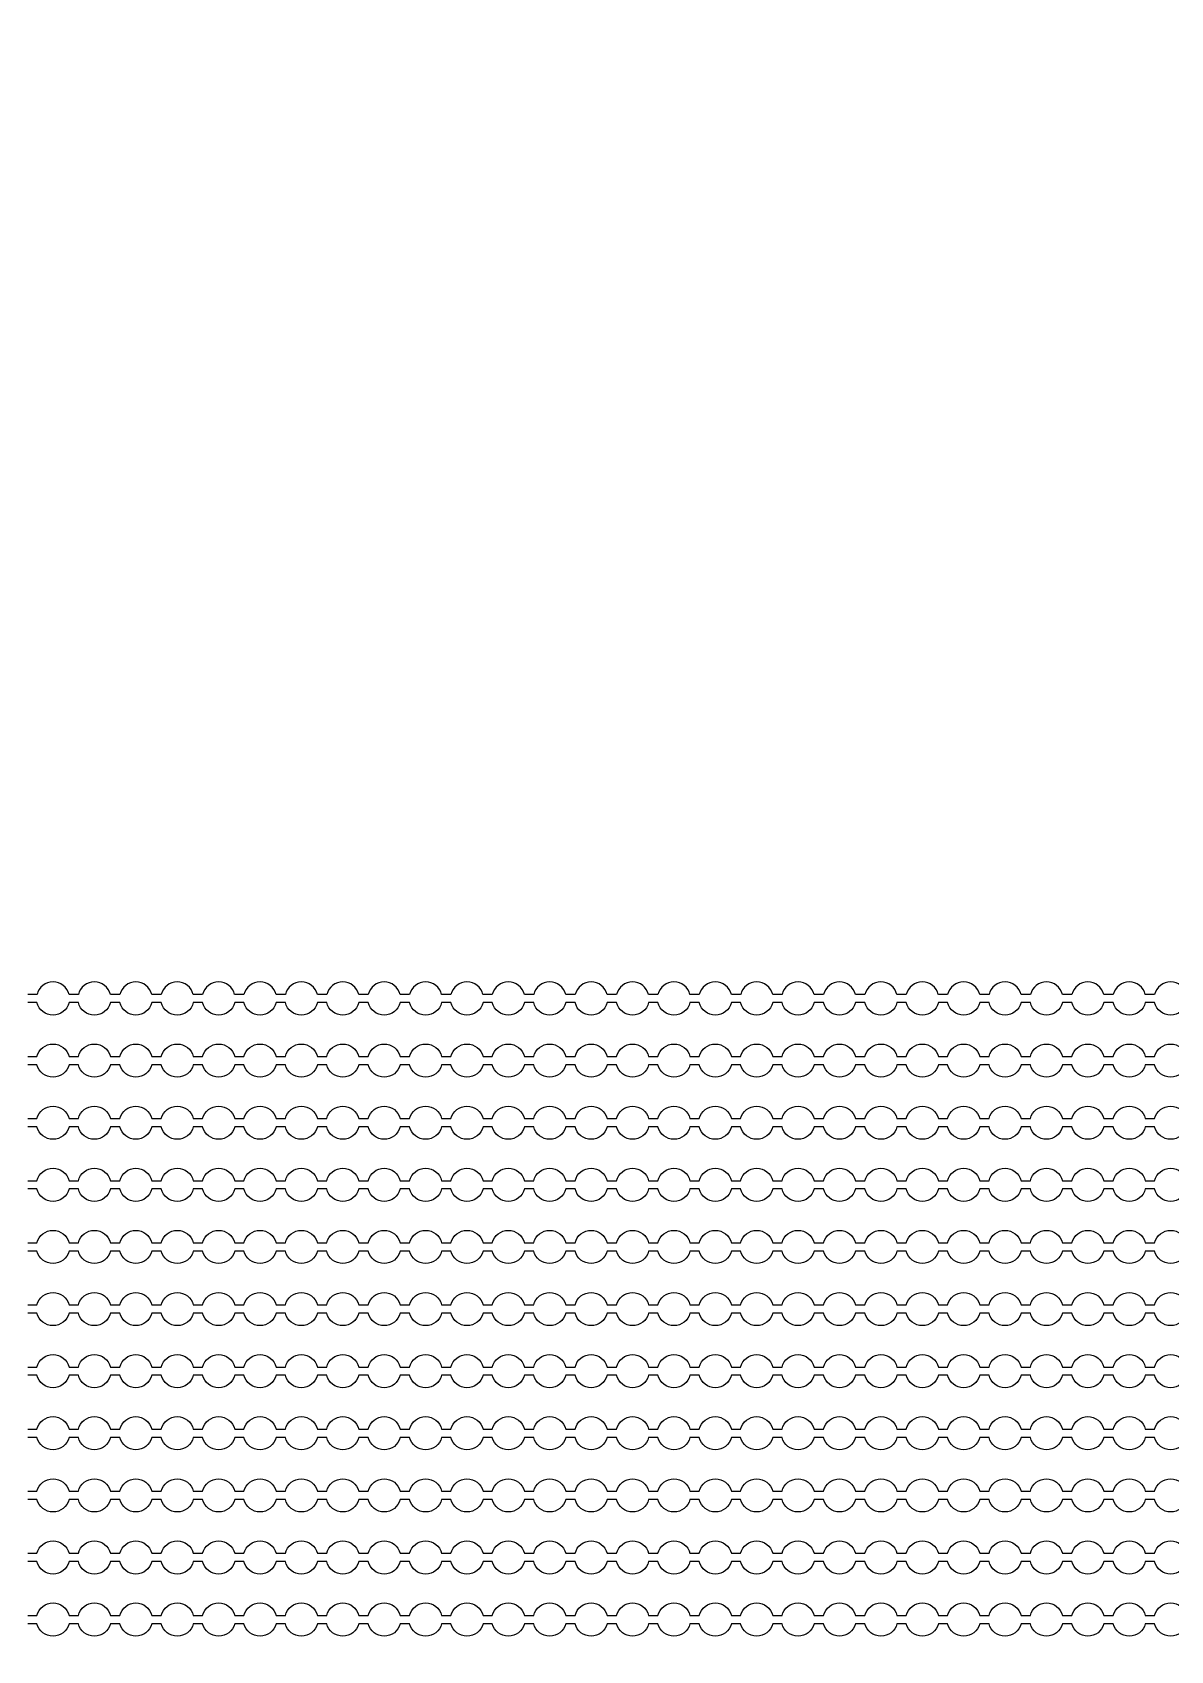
# Model space of a CAD drawing. Extents: x 4056 to 105656, y 4120 to 105720.
# Drawn here: x 66902 to 68277, y 59046 to 61001 of the extents above; entities that cross this region are included whole.
import ezdxf

# ---------------------------------------------------------------- set-up
doc = ezdxf.new("R2010")
doc.units = 13
doc.header["$MEASUREMENT"] = 0
doc.layers.add('Main Layer', color=7, linetype='Continuous', lineweight=0)

msp = doc.modelspace()

# ---------------------------------------------------------------- linework, layer by layer
for p, q in [((66907.7, 59838.9), (66896.5, 59838.9)), ((66957.7, 59838.9), (66946.5, 59838.9)), ((67007.7, 59838.9), (66996.5, 59838.9)), ((67057.7, 59838.9), (67046.5, 59838.9)), ((67107.7, 59838.9), (67096.5, 59838.9)), ((67157.7, 59838.9), (67146.5, 59838.9)), ((67207.7, 59838.9), (67196.5, 59838.9)), ((67257.7, 59838.9), (67246.5, 59838.9)), ((67307.7, 59838.9), (67296.5, 59838.9)), ((67357.7, 59838.9), (67346.5, 59838.9)), ((67407.7, 59838.9), (67396.5, 59838.9)), ((67457.7, 59838.9), (67446.5, 59838.9)), ((67507.7, 59838.9), (67496.5, 59838.9)), ((67557.7, 59838.9), (67546.5, 59838.9)), ((67607.7, 59838.9), (67596.5, 59838.9)), ((67657.7, 59838.9), (67646.5, 59838.9)), ((67707.7, 59838.9), (67696.5, 59838.9)), ((67757.7, 59838.9), (67746.5, 59838.9)), ((67807.7, 59838.9), (67796.5, 59838.9)), ((67857.7, 59838.9), (67846.5, 59838.9)), ((67907.7, 59838.9), (67896.5, 59838.9)), ((67957.7, 59838.9), (67946.5, 59838.9)), ((68007.7, 59838.9), (67996.5, 59838.9)), ((68057.7, 59838.9), (68046.5, 59838.9)), ((68107.7, 59838.9), (68096.5, 59838.9)), ((68157.7, 59838.9), (68146.5, 59838.9)), ((68207.7, 59838.9), (68196.5, 59838.9)), ((68257.7, 59838.9), (68246.5, 59838.9))]:
    msp.add_line(p, q)
for points in [[(68296.5, 59828.9, -0.774597), (68257.7, 59828.9), (68246.5, 59828.9, -0.774597), (68207.7, 59828.9), (68196.5, 59828.9, -0.774597), (68157.7, 59828.9), (68146.5, 59828.9, -0.774597), (68107.7, 59828.9), (68096.5, 59828.9, -0.774597), (68057.7, 59828.9), (68046.5, 59828.9, -0.774597), (68007.7, 59828.9), (67996.5, 59828.9, -0.774597), (67957.7, 59828.9), (67946.5, 59828.9, -0.774597), (67907.7, 59828.9), (67896.5, 59828.9, -0.774597), (67857.7, 59828.9), (67846.5, 59828.9, -0.774597), (67807.7, 59828.9), (67796.5, 59828.9, -0.774597), (67757.7, 59828.9), (67746.5, 59828.9, -0.774597), (67707.7, 59828.9), (67696.5, 59828.9, -0.774597), (67657.7, 59828.9), (67646.5, 59828.9, -0.774597), (67607.7, 59828.9), (67596.5, 59828.9, -0.774597), (67557.7, 59828.9), (67546.5, 59828.9, -0.774597), (67507.7, 59828.9), (67496.5, 59828.9, -0.774597), (67457.7, 59828.9), (67446.5, 59828.9, -0.774597), (67407.7, 59828.9), (67396.5, 59828.9, -0.774597), (67357.7, 59828.9), (67346.5, 59828.9, -0.774597), (67307.7, 59828.9), (67296.5, 59828.9, -0.774597), (67257.7, 59828.9), (67246.5, 59828.9, -0.774597), (67207.7, 59828.9), (67196.5, 59828.9, -0.774597), (67157.7, 59828.9), (67146.5, 59828.9, -0.774597), (67107.7, 59828.9), (67096.5, 59828.9, -0.774597), (67057.7, 59828.9), (67046.5, 59828.9, -0.774597), (67007.7, 59828.9), (66996.5, 59828.9, -0.774597), (66957.7, 59828.9), (66946.5, 59828.9, -0.774597), (66907.7, 59828.9), (66896.5, 59828.9, -0.774597)], [(66896.5, 59763.9), (66907.7, 59763.9, -0.774597), (66946.5, 59763.9), (66957.7, 59763.9, -0.774597), (66996.5, 59763.9), (67007.7, 59763.9, -0.774597), (67046.5, 59763.9), (67057.7, 59763.9, -0.774597), (67096.5, 59763.9), (67107.7, 59763.9, -0.774597), (67146.5, 59763.9), (67157.7, 59763.9, -0.774597), (67196.5, 59763.9), (67207.7, 59763.9, -0.774597), (67246.5, 59763.9), (67257.7, 59763.9, -0.774597), (67296.5, 59763.9), (67307.7, 59763.9, -0.774597), (67346.5, 59763.9), (67357.7, 59763.9, -0.774597), (67396.5, 59763.9), (67407.7, 59763.9, -0.774597), (67446.5, 59763.9), (67457.7, 59763.9, -0.774597), (67496.5, 59763.9), (67507.7, 59763.9, -0.774597), (67546.5, 59763.9), (67557.7, 59763.9, -0.774597), (67596.5, 59763.9), (67607.7, 59763.9, -0.774597), (67646.5, 59763.9), (67657.7, 59763.9, -0.774597), (67696.5, 59763.9), (67707.7, 59763.9, -0.774597), (67746.5, 59763.9), (67757.7, 59763.9, -0.774597), (67796.5, 59763.9), (67807.7, 59763.9, -0.774597), (67846.5, 59763.9), (67857.7, 59763.9, -0.774597), (67896.5, 59763.9), (67907.7, 59763.9, -0.774597), (67946.5, 59763.9), (67957.7, 59763.9, -0.774597), (67996.5, 59763.9), (68007.7, 59763.9, -0.774597), (68046.5, 59763.9), (68057.7, 59763.9, -0.774597), (68096.5, 59763.9), (68107.7, 59763.9, -0.774597), (68146.5, 59763.9), (68157.7, 59763.9, -0.774597), (68196.5, 59763.9), (68207.7, 59763.9, -0.774597), (68246.5, 59763.9), (68257.7, 59763.9, -0.774597), (68296.5, 59763.9)], [(68296.5, 59753.9, -0.774597), (68257.7, 59753.9), (68246.5, 59753.9, -0.774597), (68207.7, 59753.9), (68196.5, 59753.9, -0.774597), (68157.7, 59753.9), (68146.5, 59753.9, -0.774597), (68107.7, 59753.9), (68096.5, 59753.9, -0.774597), (68057.7, 59753.9), (68046.5, 59753.9, -0.774597), (68007.7, 59753.9), (67996.5, 59753.9, -0.774597), (67957.7, 59753.9), (67946.5, 59753.9, -0.774597), (67907.7, 59753.9), (67896.5, 59753.9, -0.774597), (67857.7, 59753.9), (67846.5, 59753.9, -0.774597), (67807.7, 59753.9), (67796.5, 59753.9, -0.774597), (67757.7, 59753.9), (67746.5, 59753.9, -0.774597), (67707.7, 59753.9), (67696.5, 59753.9, -0.774597), (67657.7, 59753.9), (67646.5, 59753.9, -0.774597), (67607.7, 59753.9), (67596.5, 59753.9, -0.774597), (67557.7, 59753.9), (67546.5, 59753.9, -0.774597), (67507.7, 59753.9), (67496.5, 59753.9, -0.774597), (67457.7, 59753.9), (67446.5, 59753.9, -0.774597), (67407.7, 59753.9), (67396.5, 59753.9, -0.774597), (67357.7, 59753.9), (67346.5, 59753.9, -0.774597), (67307.7, 59753.9), (67296.5, 59753.9, -0.774597), (67257.7, 59753.9), (67246.5, 59753.9, -0.774597), (67207.7, 59753.9), (67196.5, 59753.9, -0.774597), (67157.7, 59753.9), (67146.5, 59753.9, -0.774597), (67107.7, 59753.9), (67096.5, 59753.9, -0.774597), (67057.7, 59753.9), (67046.5, 59753.9, -0.774597), (67007.7, 59753.9), (66996.5, 59753.9, -0.774597), (66957.7, 59753.9), (66946.5, 59753.9, -0.774597), (66907.7, 59753.9), (66896.5, 59753.9, -0.774597)], [(66896.5, 59688.9), (66907.7, 59688.9, -0.774597), (66946.5, 59688.9), (66957.7, 59688.9, -0.774597), (66996.5, 59688.9), (67007.7, 59688.9, -0.774597), (67046.5, 59688.9), (67057.7, 59688.9, -0.774597), (67096.5, 59688.9), (67107.7, 59688.9, -0.774597), (67146.5, 59688.9), (67157.7, 59688.9, -0.774597), (67196.5, 59688.9), (67207.7, 59688.9, -0.774597), (67246.5, 59688.9), (67257.7, 59688.9, -0.774597), (67296.5, 59688.9), (67307.7, 59688.9, -0.774597), (67346.5, 59688.9), (67357.7, 59688.9, -0.774597), (67396.5, 59688.9), (67407.7, 59688.9, -0.774597), (67446.5, 59688.9), (67457.7, 59688.9, -0.774597), (67496.5, 59688.9), (67507.7, 59688.9, -0.774597), (67546.5, 59688.9), (67557.7, 59688.9, -0.774597), (67596.5, 59688.9), (67607.7, 59688.9, -0.774597), (67646.5, 59688.9), (67657.7, 59688.9, -0.774597), (67696.5, 59688.9), (67707.7, 59688.9, -0.774597), (67746.5, 59688.9), (67757.7, 59688.9, -0.774597), (67796.5, 59688.9), (67807.7, 59688.9, -0.774597), (67846.5, 59688.9), (67857.7, 59688.9, -0.774597), (67896.5, 59688.9), (67907.7, 59688.9, -0.774597), (67946.5, 59688.9), (67957.7, 59688.9, -0.774597), (67996.5, 59688.9), (68007.7, 59688.9, -0.774597), (68046.5, 59688.9), (68057.7, 59688.9, -0.774597), (68096.5, 59688.9), (68107.7, 59688.9, -0.774597), (68146.5, 59688.9), (68157.7, 59688.9, -0.774597), (68196.5, 59688.9), (68207.7, 59688.9, -0.774597), (68246.5, 59688.9), (68257.7, 59688.9, -0.774597), (68296.5, 59688.9)], [(68296.5, 59678.9, -0.774597), (68257.7, 59678.9), (68246.5, 59678.9, -0.774597), (68207.7, 59678.9), (68196.5, 59678.9, -0.774597), (68157.7, 59678.9), (68146.5, 59678.9, -0.774597), (68107.7, 59678.9), (68096.5, 59678.9, -0.774597), (68057.7, 59678.9), (68046.5, 59678.9, -0.774597), (68007.7, 59678.9), (67996.5, 59678.9, -0.774597), (67957.7, 59678.9), (67946.5, 59678.9, -0.774597), (67907.7, 59678.9), (67896.5, 59678.9, -0.774597), (67857.7, 59678.9), (67846.5, 59678.9, -0.774597), (67807.7, 59678.9), (67796.5, 59678.9, -0.774597), (67757.7, 59678.9), (67746.5, 59678.9, -0.774597), (67707.7, 59678.9), (67696.5, 59678.9, -0.774597), (67657.7, 59678.9), (67646.5, 59678.9, -0.774597), (67607.7, 59678.9), (67596.5, 59678.9, -0.774597), (67557.7, 59678.9), (67546.5, 59678.9, -0.774597), (67507.7, 59678.9), (67496.5, 59678.9, -0.774597), (67457.7, 59678.9), (67446.5, 59678.9, -0.774597), (67407.7, 59678.9), (67396.5, 59678.9, -0.774597), (67357.7, 59678.9), (67346.5, 59678.9, -0.774597), (67307.7, 59678.9), (67296.5, 59678.9, -0.774597), (67257.7, 59678.9), (67246.5, 59678.9, -0.774597), (67207.7, 59678.9), (67196.5, 59678.9, -0.774597), (67157.7, 59678.9), (67146.5, 59678.9, -0.774597), (67107.7, 59678.9), (67096.5, 59678.9, -0.774597), (67057.7, 59678.9), (67046.5, 59678.9, -0.774597), (67007.7, 59678.9), (66996.5, 59678.9, -0.774597), (66957.7, 59678.9), (66946.5, 59678.9, -0.774597), (66907.7, 59678.9), (66896.5, 59678.9, -0.774597)], [(66896.5, 59613.9), (66907.7, 59613.9, -0.774597), (66946.5, 59613.9), (66957.7, 59613.9, -0.774597), (66996.5, 59613.9), (67007.7, 59613.9, -0.774597), (67046.5, 59613.9), (67057.7, 59613.9, -0.774597), (67096.5, 59613.9), (67107.7, 59613.9, -0.774597), (67146.5, 59613.9), (67157.7, 59613.9, -0.774597), (67196.5, 59613.9), (67207.7, 59613.9, -0.774597), (67246.5, 59613.9), (67257.7, 59613.9, -0.774597), (67296.5, 59613.9), (67307.7, 59613.9, -0.774597), (67346.5, 59613.9), (67357.7, 59613.9, -0.774597), (67396.5, 59613.9), (67407.7, 59613.9, -0.774597), (67446.5, 59613.9), (67457.7, 59613.9, -0.774597), (67496.5, 59613.9), (67507.7, 59613.9, -0.774597), (67546.5, 59613.9), (67557.7, 59613.9, -0.774597), (67596.5, 59613.9), (67607.7, 59613.9, -0.774597), (67646.5, 59613.9), (67657.7, 59613.9, -0.774597), (67696.5, 59613.9), (67707.7, 59613.9, -0.774597), (67746.5, 59613.9), (67757.7, 59613.9, -0.774597), (67796.5, 59613.9), (67807.7, 59613.9, -0.774597), (67846.5, 59613.9), (67857.7, 59613.9, -0.774597), (67896.5, 59613.9), (67907.7, 59613.9, -0.774597), (67946.5, 59613.9), (67957.7, 59613.9, -0.774597), (67996.5, 59613.9), (68007.7, 59613.9, -0.774597), (68046.5, 59613.9), (68057.7, 59613.9, -0.774597), (68096.5, 59613.9), (68107.7, 59613.9, -0.774597), (68146.5, 59613.9), (68157.7, 59613.9, -0.774597), (68196.5, 59613.9), (68207.7, 59613.9, -0.774597), (68246.5, 59613.9), (68257.7, 59613.9, -0.774597), (68296.5, 59613.9)], [(68296.5, 59603.9, -0.774597), (68257.7, 59603.9), (68246.5, 59603.9, -0.774597), (68207.7, 59603.9), (68196.5, 59603.9, -0.774597), (68157.7, 59603.9), (68146.5, 59603.9, -0.774597), (68107.7, 59603.9), (68096.5, 59603.9, -0.774597), (68057.7, 59603.9), (68046.5, 59603.9, -0.774597), (68007.7, 59603.9), (67996.5, 59603.9, -0.774597), (67957.7, 59603.9), (67946.5, 59603.9, -0.774597), (67907.7, 59603.9), (67896.5, 59603.9, -0.774597), (67857.7, 59603.9), (67846.5, 59603.9, -0.774597), (67807.7, 59603.9), (67796.5, 59603.9, -0.774597), (67757.7, 59603.9), (67746.5, 59603.9, -0.774597), (67707.7, 59603.9), (67696.5, 59603.9, -0.774597), (67657.7, 59603.9), (67646.5, 59603.9, -0.774597), (67607.7, 59603.9), (67596.5, 59603.9, -0.774597), (67557.7, 59603.9), (67546.5, 59603.9, -0.774597), (67507.7, 59603.9), (67496.5, 59603.9, -0.774597), (67457.7, 59603.9), (67446.5, 59603.9, -0.774597), (67407.7, 59603.9), (67396.5, 59603.9, -0.774597), (67357.7, 59603.9), (67346.5, 59603.9, -0.774597), (67307.7, 59603.9), (67296.5, 59603.9, -0.774597), (67257.7, 59603.9), (67246.5, 59603.9, -0.774597), (67207.7, 59603.9), (67196.5, 59603.9, -0.774597), (67157.7, 59603.9), (67146.5, 59603.9, -0.774597), (67107.7, 59603.9), (67096.5, 59603.9, -0.774597), (67057.7, 59603.9), (67046.5, 59603.9, -0.774597), (67007.7, 59603.9), (66996.5, 59603.9, -0.774597), (66957.7, 59603.9), (66946.5, 59603.9, -0.774597), (66907.7, 59603.9), (66896.5, 59603.9, -0.774597)], [(66896.5, 59538.9), (66907.7, 59538.9, -0.774597), (66946.5, 59538.9), (66957.7, 59538.9, -0.774597), (66996.5, 59538.9), (67007.7, 59538.9, -0.774597), (67046.5, 59538.9), (67057.7, 59538.9, -0.774597), (67096.5, 59538.9), (67107.7, 59538.9, -0.774597), (67146.5, 59538.9), (67157.7, 59538.9, -0.774597), (67196.5, 59538.9), (67207.7, 59538.9, -0.774597), (67246.5, 59538.9), (67257.7, 59538.9, -0.774597), (67296.5, 59538.9), (67307.7, 59538.9, -0.774597), (67346.5, 59538.9), (67357.7, 59538.9, -0.774597), (67396.5, 59538.9), (67407.7, 59538.9, -0.774597), (67446.5, 59538.9), (67457.7, 59538.9, -0.774597), (67496.5, 59538.9), (67507.7, 59538.9, -0.774597), (67546.5, 59538.9), (67557.7, 59538.9, -0.774597), (67596.5, 59538.9), (67607.7, 59538.9, -0.774597), (67646.5, 59538.9), (67657.7, 59538.9, -0.774597), (67696.5, 59538.9), (67707.7, 59538.9, -0.774597), (67746.5, 59538.9), (67757.7, 59538.9, -0.774597), (67796.5, 59538.9), (67807.7, 59538.9, -0.774597), (67846.5, 59538.9), (67857.7, 59538.9, -0.774597), (67896.5, 59538.9), (67907.7, 59538.9, -0.774597), (67946.5, 59538.9), (67957.7, 59538.9, -0.774597), (67996.5, 59538.9), (68007.7, 59538.9, -0.774597), (68046.5, 59538.9), (68057.7, 59538.9, -0.774597), (68096.5, 59538.9), (68107.7, 59538.9, -0.774597), (68146.5, 59538.9), (68157.7, 59538.9, -0.774597), (68196.5, 59538.9), (68207.7, 59538.9, -0.774597), (68246.5, 59538.9), (68257.7, 59538.9, -0.774597), (68296.5, 59538.9)], [(68296.5, 59528.9, -0.774597), (68257.7, 59528.9), (68246.5, 59528.9, -0.774597), (68207.7, 59528.9), (68196.5, 59528.9, -0.774597), (68157.7, 59528.9), (68146.5, 59528.9, -0.774597), (68107.7, 59528.9), (68096.5, 59528.9, -0.774597), (68057.7, 59528.9), (68046.5, 59528.9, -0.774597), (68007.7, 59528.9), (67996.5, 59528.9, -0.774597), (67957.7, 59528.9), (67946.5, 59528.9, -0.774597), (67907.7, 59528.9), (67896.5, 59528.9, -0.774597), (67857.7, 59528.9), (67846.5, 59528.9, -0.774597), (67807.7, 59528.9), (67796.5, 59528.9, -0.774597), (67757.7, 59528.9), (67746.5, 59528.9, -0.774597), (67707.7, 59528.9), (67696.5, 59528.9, -0.774597), (67657.7, 59528.9), (67646.5, 59528.9, -0.774597), (67607.7, 59528.9), (67596.5, 59528.9, -0.774597), (67557.7, 59528.9), (67546.5, 59528.9, -0.774597), (67507.7, 59528.9), (67496.5, 59528.9, -0.774597), (67457.7, 59528.9), (67446.5, 59528.9, -0.774597), (67407.7, 59528.9), (67396.5, 59528.9, -0.774597), (67357.7, 59528.9), (67346.5, 59528.9, -0.774597), (67307.7, 59528.9), (67296.5, 59528.9, -0.774597), (67257.7, 59528.9), (67246.5, 59528.9, -0.774597), (67207.7, 59528.9), (67196.5, 59528.9, -0.774597), (67157.7, 59528.9), (67146.5, 59528.9, -0.774597), (67107.7, 59528.9), (67096.5, 59528.9, -0.774597), (67057.7, 59528.9), (67046.5, 59528.9, -0.774597), (67007.7, 59528.9), (66996.5, 59528.9, -0.774597), (66957.7, 59528.9), (66946.5, 59528.9, -0.774597), (66907.7, 59528.9), (66896.5, 59528.9, -0.774597)], [(66896.5, 59463.9), (66907.7, 59463.9, -0.774597), (66946.5, 59463.9), (66957.7, 59463.9, -0.774597), (66996.5, 59463.9), (67007.7, 59463.9, -0.774597), (67046.5, 59463.9), (67057.7, 59463.9, -0.774597), (67096.5, 59463.9), (67107.7, 59463.9, -0.774597), (67146.5, 59463.9), (67157.7, 59463.9, -0.774597), (67196.5, 59463.9), (67207.7, 59463.9, -0.774597), (67246.5, 59463.9), (67257.7, 59463.9, -0.774597), (67296.5, 59463.9), (67307.7, 59463.9, -0.774597), (67346.5, 59463.9), (67357.7, 59463.9, -0.774597), (67396.5, 59463.9), (67407.7, 59463.9, -0.774597), (67446.5, 59463.9), (67457.7, 59463.9, -0.774597), (67496.5, 59463.9), (67507.7, 59463.9, -0.774597), (67546.5, 59463.9), (67557.7, 59463.9, -0.774597), (67596.5, 59463.9), (67607.7, 59463.9, -0.774597), (67646.5, 59463.9), (67657.7, 59463.9, -0.774597), (67696.5, 59463.9), (67707.7, 59463.9, -0.774597), (67746.5, 59463.9), (67757.7, 59463.9, -0.774597), (67796.5, 59463.9), (67807.7, 59463.9, -0.774597), (67846.5, 59463.9), (67857.7, 59463.9, -0.774597), (67896.5, 59463.9), (67907.7, 59463.9, -0.774597), (67946.5, 59463.9), (67957.7, 59463.9, -0.774597), (67996.5, 59463.9), (68007.7, 59463.9, -0.774597), (68046.5, 59463.9), (68057.7, 59463.9, -0.774597), (68096.5, 59463.9), (68107.7, 59463.9, -0.774597), (68146.5, 59463.9), (68157.7, 59463.9, -0.774597), (68196.5, 59463.9), (68207.7, 59463.9, -0.774597), (68246.5, 59463.9), (68257.7, 59463.9, -0.774597), (68296.5, 59463.9)], [(68296.5, 59453.9, -0.774597), (68257.7, 59453.9), (68246.5, 59453.9, -0.774597), (68207.7, 59453.9), (68196.5, 59453.9, -0.774597), (68157.7, 59453.9), (68146.5, 59453.9, -0.774597), (68107.7, 59453.9), (68096.5, 59453.9, -0.774597), (68057.7, 59453.9), (68046.5, 59453.9, -0.774597), (68007.7, 59453.9), (67996.5, 59453.9, -0.774597), (67957.7, 59453.9), (67946.5, 59453.9, -0.774597), (67907.7, 59453.9), (67896.5, 59453.9, -0.774597), (67857.7, 59453.9), (67846.5, 59453.9, -0.774597), (67807.7, 59453.9), (67796.5, 59453.9, -0.774597), (67757.7, 59453.9), (67746.5, 59453.9, -0.774597), (67707.7, 59453.9), (67696.5, 59453.9, -0.774597), (67657.7, 59453.9), (67646.5, 59453.9, -0.774597), (67607.7, 59453.9), (67596.5, 59453.9, -0.774597), (67557.7, 59453.9), (67546.5, 59453.9, -0.774597), (67507.7, 59453.9), (67496.5, 59453.9, -0.774597), (67457.7, 59453.9), (67446.5, 59453.9, -0.774597), (67407.7, 59453.9), (67396.5, 59453.9, -0.774597), (67357.7, 59453.9), (67346.5, 59453.9, -0.774597), (67307.7, 59453.9), (67296.5, 59453.9, -0.774597), (67257.7, 59453.9), (67246.5, 59453.9, -0.774597), (67207.7, 59453.9), (67196.5, 59453.9, -0.774597), (67157.7, 59453.9), (67146.5, 59453.9, -0.774597), (67107.7, 59453.9), (67096.5, 59453.9, -0.774597), (67057.7, 59453.9), (67046.5, 59453.9, -0.774597), (67007.7, 59453.9), (66996.5, 59453.9, -0.774597), (66957.7, 59453.9), (66946.5, 59453.9, -0.774597), (66907.7, 59453.9), (66896.5, 59453.9, -0.774597)], [(66896.5, 59388.9), (66907.7, 59388.9, -0.774597), (66946.5, 59388.9), (66957.7, 59388.9, -0.774597), (66996.5, 59388.9), (67007.7, 59388.9, -0.774597), (67046.5, 59388.9), (67057.7, 59388.9, -0.774597), (67096.5, 59388.9), (67107.7, 59388.9, -0.774597), (67146.5, 59388.9), (67157.7, 59388.9, -0.774597), (67196.5, 59388.9), (67207.7, 59388.9, -0.774597), (67246.5, 59388.9), (67257.7, 59388.9, -0.774597), (67296.5, 59388.9), (67307.7, 59388.9, -0.774597), (67346.5, 59388.9), (67357.7, 59388.9, -0.774597), (67396.5, 59388.9), (67407.7, 59388.9, -0.774597), (67446.5, 59388.9), (67457.7, 59388.9, -0.774597), (67496.5, 59388.9), (67507.7, 59388.9, -0.774597), (67546.5, 59388.9), (67557.7, 59388.9, -0.774597), (67596.5, 59388.9), (67607.7, 59388.9, -0.774597), (67646.5, 59388.9), (67657.7, 59388.9, -0.774597), (67696.5, 59388.9), (67707.7, 59388.9, -0.774597), (67746.5, 59388.9), (67757.7, 59388.9, -0.774597), (67796.5, 59388.9), (67807.7, 59388.9, -0.774597), (67846.5, 59388.9), (67857.7, 59388.9, -0.774597), (67896.5, 59388.9), (67907.7, 59388.9, -0.774597), (67946.5, 59388.9), (67957.7, 59388.9, -0.774597), (67996.5, 59388.9), (68007.7, 59388.9, -0.774597), (68046.5, 59388.9), (68057.7, 59388.9, -0.774597), (68096.5, 59388.9), (68107.7, 59388.9, -0.774597), (68146.5, 59388.9), (68157.7, 59388.9, -0.774597), (68196.5, 59388.9), (68207.7, 59388.9, -0.774597), (68246.5, 59388.9), (68257.7, 59388.9, -0.774597), (68296.5, 59388.9)], [(68296.5, 59378.9, -0.774597), (68257.7, 59378.9), (68246.5, 59378.9, -0.774597), (68207.7, 59378.9), (68196.5, 59378.9, -0.774597), (68157.7, 59378.9), (68146.5, 59378.9, -0.774597), (68107.7, 59378.9), (68096.5, 59378.9, -0.774597), (68057.7, 59378.9), (68046.5, 59378.9, -0.774597), (68007.7, 59378.9), (67996.5, 59378.9, -0.774597), (67957.7, 59378.9), (67946.5, 59378.9, -0.774597), (67907.7, 59378.9), (67896.5, 59378.9, -0.774597), (67857.7, 59378.9), (67846.5, 59378.9, -0.774597), (67807.7, 59378.9), (67796.5, 59378.9, -0.774597), (67757.7, 59378.9), (67746.5, 59378.9, -0.774597), (67707.7, 59378.9), (67696.5, 59378.9, -0.774597), (67657.7, 59378.9), (67646.5, 59378.9, -0.774597), (67607.7, 59378.9), (67596.5, 59378.9, -0.774597), (67557.7, 59378.9), (67546.5, 59378.9, -0.774597), (67507.7, 59378.9), (67496.5, 59378.9, -0.774597), (67457.7, 59378.9), (67446.5, 59378.9, -0.774597), (67407.7, 59378.9), (67396.5, 59378.9, -0.774597), (67357.7, 59378.9), (67346.5, 59378.9, -0.774597), (67307.7, 59378.9), (67296.5, 59378.9, -0.774597), (67257.7, 59378.9), (67246.5, 59378.9, -0.774597), (67207.7, 59378.9), (67196.5, 59378.9, -0.774597), (67157.7, 59378.9), (67146.5, 59378.9, -0.774597), (67107.7, 59378.9), (67096.5, 59378.9, -0.774597), (67057.7, 59378.9), (67046.5, 59378.9, -0.774597), (67007.7, 59378.9), (66996.5, 59378.9, -0.774597), (66957.7, 59378.9), (66946.5, 59378.9, -0.774597), (66907.7, 59378.9), (66896.5, 59378.9, -0.774597)], [(66896.5, 59313.9), (66907.7, 59313.9, -0.774597), (66946.5, 59313.9), (66957.7, 59313.9, -0.774597), (66996.5, 59313.9), (67007.7, 59313.9, -0.774597), (67046.5, 59313.9), (67057.7, 59313.9, -0.774597), (67096.5, 59313.9), (67107.7, 59313.9, -0.774597), (67146.5, 59313.9), (67157.7, 59313.9, -0.774597), (67196.5, 59313.9), (67207.7, 59313.9, -0.774597), (67246.5, 59313.9), (67257.7, 59313.9, -0.774597), (67296.5, 59313.9), (67307.7, 59313.9, -0.774597), (67346.5, 59313.9), (67357.7, 59313.9, -0.774597), (67396.5, 59313.9), (67407.7, 59313.9, -0.774597), (67446.5, 59313.9), (67457.7, 59313.9, -0.774597), (67496.5, 59313.9), (67507.7, 59313.9, -0.774597), (67546.5, 59313.9), (67557.7, 59313.9, -0.774597), (67596.5, 59313.9), (67607.7, 59313.9, -0.774597), (67646.5, 59313.9), (67657.7, 59313.9, -0.774597), (67696.5, 59313.9), (67707.7, 59313.9, -0.774597), (67746.5, 59313.9), (67757.7, 59313.9, -0.774597), (67796.5, 59313.9), (67807.7, 59313.9, -0.774597), (67846.5, 59313.9), (67857.7, 59313.9, -0.774597), (67896.5, 59313.9), (67907.7, 59313.9, -0.774597), (67946.5, 59313.9), (67957.7, 59313.9, -0.774597), (67996.5, 59313.9), (68007.7, 59313.9, -0.774597), (68046.5, 59313.9), (68057.7, 59313.9, -0.774597), (68096.5, 59313.9), (68107.7, 59313.9, -0.774597), (68146.5, 59313.9), (68157.7, 59313.9, -0.774597), (68196.5, 59313.9), (68207.7, 59313.9, -0.774597), (68246.5, 59313.9), (68257.7, 59313.9, -0.774597), (68296.5, 59313.9)], [(68296.5, 59303.9, -0.774597), (68257.7, 59303.9), (68246.5, 59303.9, -0.774597), (68207.7, 59303.9), (68196.5, 59303.9, -0.774597), (68157.7, 59303.9), (68146.5, 59303.9, -0.774597), (68107.7, 59303.9), (68096.5, 59303.9, -0.774597), (68057.7, 59303.9), (68046.5, 59303.9, -0.774597), (68007.7, 59303.9), (67996.5, 59303.9, -0.774597), (67957.7, 59303.9), (67946.5, 59303.9, -0.774597), (67907.7, 59303.9), (67896.5, 59303.9, -0.774597), (67857.7, 59303.9), (67846.5, 59303.9, -0.774597), (67807.7, 59303.9), (67796.5, 59303.9, -0.774597), (67757.7, 59303.9), (67746.5, 59303.9, -0.774597), (67707.7, 59303.9), (67696.5, 59303.9, -0.774597), (67657.7, 59303.9), (67646.5, 59303.9, -0.774597), (67607.7, 59303.9), (67596.5, 59303.9, -0.774597), (67557.7, 59303.9), (67546.5, 59303.9, -0.774597), (67507.7, 59303.9), (67496.5, 59303.9, -0.774597), (67457.7, 59303.9), (67446.5, 59303.9, -0.774597), (67407.7, 59303.9), (67396.5, 59303.9, -0.774597), (67357.7, 59303.9), (67346.5, 59303.9, -0.774597), (67307.7, 59303.9), (67296.5, 59303.9, -0.774597), (67257.7, 59303.9), (67246.5, 59303.9, -0.774597), (67207.7, 59303.9), (67196.5, 59303.9, -0.774597), (67157.7, 59303.9), (67146.5, 59303.9, -0.774597), (67107.7, 59303.9), (67096.5, 59303.9, -0.774597), (67057.7, 59303.9), (67046.5, 59303.9, -0.774597), (67007.7, 59303.9), (66996.5, 59303.9, -0.774597), (66957.7, 59303.9), (66946.5, 59303.9, -0.774597), (66907.7, 59303.9), (66896.5, 59303.9, -0.774597)], [(66896.5, 59238.9), (66907.7, 59238.9, -0.774597), (66946.5, 59238.9), (66957.7, 59238.9, -0.774597), (66996.5, 59238.9), (67007.7, 59238.9, -0.774597), (67046.5, 59238.9), (67057.7, 59238.9, -0.774597), (67096.5, 59238.9), (67107.7, 59238.9, -0.774597), (67146.5, 59238.9), (67157.7, 59238.9, -0.774597), (67196.5, 59238.9), (67207.7, 59238.9, -0.774597), (67246.5, 59238.9), (67257.7, 59238.9, -0.774597), (67296.5, 59238.9), (67307.7, 59238.9, -0.774597), (67346.5, 59238.9), (67357.7, 59238.9, -0.774597), (67396.5, 59238.9), (67407.7, 59238.9, -0.774597), (67446.5, 59238.9), (67457.7, 59238.9, -0.774597), (67496.5, 59238.9), (67507.7, 59238.9, -0.774597), (67546.5, 59238.9), (67557.7, 59238.9, -0.774597), (67596.5, 59238.9), (67607.7, 59238.9, -0.774597), (67646.5, 59238.9), (67657.7, 59238.9, -0.774597), (67696.5, 59238.9), (67707.7, 59238.9, -0.774597), (67746.5, 59238.9), (67757.7, 59238.9, -0.774597), (67796.5, 59238.9), (67807.7, 59238.9, -0.774597), (67846.5, 59238.9), (67857.7, 59238.9, -0.774597), (67896.5, 59238.9), (67907.7, 59238.9, -0.774597), (67946.5, 59238.9), (67957.7, 59238.9, -0.774597), (67996.5, 59238.9), (68007.7, 59238.9, -0.774597), (68046.5, 59238.9), (68057.7, 59238.9, -0.774597), (68096.5, 59238.9), (68107.7, 59238.9, -0.774597), (68146.5, 59238.9), (68157.7, 59238.9, -0.774597), (68196.5, 59238.9), (68207.7, 59238.9, -0.774597), (68246.5, 59238.9), (68257.7, 59238.9, -0.774597), (68296.5, 59238.9)], [(68296.5, 59228.9, -0.774597), (68257.7, 59228.9), (68246.5, 59228.9, -0.774597), (68207.7, 59228.9), (68196.5, 59228.9, -0.774597), (68157.7, 59228.9), (68146.5, 59228.9, -0.774597), (68107.7, 59228.9), (68096.5, 59228.9, -0.774597), (68057.7, 59228.9), (68046.5, 59228.9, -0.774597), (68007.7, 59228.9), (67996.5, 59228.9, -0.774597), (67957.7, 59228.9), (67946.5, 59228.9, -0.774597), (67907.7, 59228.9), (67896.5, 59228.9, -0.774597), (67857.7, 59228.9), (67846.5, 59228.9, -0.774597), (67807.7, 59228.9), (67796.5, 59228.9, -0.774597), (67757.7, 59228.9), (67746.5, 59228.9, -0.774597), (67707.7, 59228.9), (67696.5, 59228.9, -0.774597), (67657.7, 59228.9), (67646.5, 59228.9, -0.774597), (67607.7, 59228.9), (67596.5, 59228.9, -0.774597), (67557.7, 59228.9), (67546.5, 59228.9, -0.774597), (67507.7, 59228.9), (67496.5, 59228.9, -0.774597), (67457.7, 59228.9), (67446.5, 59228.9, -0.774597), (67407.7, 59228.9), (67396.5, 59228.9, -0.774597), (67357.7, 59228.9), (67346.5, 59228.9, -0.774597), (67307.7, 59228.9), (67296.5, 59228.9, -0.774597), (67257.7, 59228.9), (67246.5, 59228.9, -0.774597), (67207.7, 59228.9), (67196.5, 59228.9, -0.774597), (67157.7, 59228.9), (67146.5, 59228.9, -0.774597), (67107.7, 59228.9), (67096.5, 59228.9, -0.774597), (67057.7, 59228.9), (67046.5, 59228.9, -0.774597), (67007.7, 59228.9), (66996.5, 59228.9, -0.774597), (66957.7, 59228.9), (66946.5, 59228.9, -0.774597), (66907.7, 59228.9), (66896.5, 59228.9, -0.774597)], [(66896.5, 59163.9), (66907.7, 59163.9, -0.774597), (66946.5, 59163.9), (66957.7, 59163.9, -0.774597), (66996.5, 59163.9), (67007.7, 59163.9, -0.774597), (67046.5, 59163.9), (67057.7, 59163.9, -0.774597), (67096.5, 59163.9), (67107.7, 59163.9, -0.774597), (67146.5, 59163.9), (67157.7, 59163.9, -0.774597), (67196.5, 59163.9), (67207.7, 59163.9, -0.774597), (67246.5, 59163.9), (67257.7, 59163.9, -0.774597), (67296.5, 59163.9), (67307.7, 59163.9, -0.774597), (67346.5, 59163.9), (67357.7, 59163.9, -0.774597), (67396.5, 59163.9), (67407.7, 59163.9, -0.774597), (67446.5, 59163.9), (67457.7, 59163.9, -0.774597), (67496.5, 59163.9), (67507.7, 59163.9, -0.774597), (67546.5, 59163.9), (67557.7, 59163.9, -0.774597), (67596.5, 59163.9), (67607.7, 59163.9, -0.774597), (67646.5, 59163.9), (67657.7, 59163.9, -0.774597), (67696.5, 59163.9), (67707.7, 59163.9, -0.774597), (67746.5, 59163.9), (67757.7, 59163.9, -0.774597), (67796.5, 59163.9), (67807.7, 59163.9, -0.774597), (67846.5, 59163.9), (67857.7, 59163.9, -0.774597), (67896.5, 59163.9), (67907.7, 59163.9, -0.774597), (67946.5, 59163.9), (67957.7, 59163.9, -0.774597), (67996.5, 59163.9), (68007.7, 59163.9, -0.774597), (68046.5, 59163.9), (68057.7, 59163.9, -0.774597), (68096.5, 59163.9), (68107.7, 59163.9, -0.774597), (68146.5, 59163.9), (68157.7, 59163.9, -0.774597), (68196.5, 59163.9), (68207.7, 59163.9, -0.774597), (68246.5, 59163.9), (68257.7, 59163.9, -0.774597), (68296.5, 59163.9)], [(68296.5, 59153.9, -0.774597), (68257.7, 59153.9), (68246.5, 59153.9, -0.774597), (68207.7, 59153.9), (68196.5, 59153.9, -0.774597), (68157.7, 59153.9), (68146.5, 59153.9, -0.774597), (68107.7, 59153.9), (68096.5, 59153.9, -0.774597), (68057.7, 59153.9), (68046.5, 59153.9, -0.774597), (68007.7, 59153.9), (67996.5, 59153.9, -0.774597), (67957.7, 59153.9), (67946.5, 59153.9, -0.774597), (67907.7, 59153.9), (67896.5, 59153.9, -0.774597), (67857.7, 59153.9), (67846.5, 59153.9, -0.774597), (67807.7, 59153.9), (67796.5, 59153.9, -0.774597), (67757.7, 59153.9), (67746.5, 59153.9, -0.774597), (67707.7, 59153.9), (67696.5, 59153.9, -0.774597), (67657.7, 59153.9), (67646.5, 59153.9, -0.774597), (67607.7, 59153.9), (67596.5, 59153.9, -0.774597), (67557.7, 59153.9), (67546.5, 59153.9, -0.774597), (67507.7, 59153.9), (67496.5, 59153.9, -0.774597), (67457.7, 59153.9), (67446.5, 59153.9, -0.774597), (67407.7, 59153.9), (67396.5, 59153.9, -0.774597), (67357.7, 59153.9), (67346.5, 59153.9, -0.774597), (67307.7, 59153.9), (67296.5, 59153.9, -0.774597), (67257.7, 59153.9), (67246.5, 59153.9, -0.774597), (67207.7, 59153.9), (67196.5, 59153.9, -0.774597), (67157.7, 59153.9), (67146.5, 59153.9, -0.774597), (67107.7, 59153.9), (67096.5, 59153.9, -0.774597), (67057.7, 59153.9), (67046.5, 59153.9, -0.774597), (67007.7, 59153.9), (66996.5, 59153.9, -0.774597), (66957.7, 59153.9), (66946.5, 59153.9, -0.774597), (66907.7, 59153.9), (66896.5, 59153.9, -0.774597)], [(66896.5, 59088.9), (66907.7, 59088.9, -0.774597), (66946.5, 59088.9), (66957.7, 59088.9, -0.774597), (66996.5, 59088.9), (67007.7, 59088.9, -0.774597), (67046.5, 59088.9), (67057.7, 59088.9, -0.774597), (67096.5, 59088.9), (67107.7, 59088.9, -0.774597), (67146.5, 59088.9), (67157.7, 59088.9, -0.774597), (67196.5, 59088.9), (67207.7, 59088.9, -0.774597), (67246.5, 59088.9), (67257.7, 59088.9, -0.774597), (67296.5, 59088.9), (67307.7, 59088.9, -0.774597), (67346.5, 59088.9), (67357.7, 59088.9, -0.774597), (67396.5, 59088.9), (67407.7, 59088.9, -0.774597), (67446.5, 59088.9), (67457.7, 59088.9, -0.774597), (67496.5, 59088.9), (67507.7, 59088.9, -0.774597), (67546.5, 59088.9), (67557.7, 59088.9, -0.774597), (67596.5, 59088.9), (67607.7, 59088.9, -0.774597), (67646.5, 59088.9), (67657.7, 59088.9, -0.774597), (67696.5, 59088.9), (67707.7, 59088.9, -0.774597), (67746.5, 59088.9), (67757.7, 59088.9, -0.774597), (67796.5, 59088.9), (67807.7, 59088.9, -0.774597), (67846.5, 59088.9), (67857.7, 59088.9, -0.774597), (67896.5, 59088.9), (67907.7, 59088.9, -0.774597), (67946.5, 59088.9), (67957.7, 59088.9, -0.774597), (67996.5, 59088.9), (68007.7, 59088.9, -0.774597), (68046.5, 59088.9), (68057.7, 59088.9, -0.774597), (68096.5, 59088.9), (68107.7, 59088.9, -0.774597), (68146.5, 59088.9), (68157.7, 59088.9, -0.774597), (68196.5, 59088.9), (68207.7, 59088.9, -0.774597), (68246.5, 59088.9), (68257.7, 59088.9, -0.774597), (68296.5, 59088.9)], [(68296.5, 59078.9, -0.774597), (68257.7, 59078.9), (68246.5, 59078.9, -0.774597), (68207.7, 59078.9), (68196.5, 59078.9, -0.774597), (68157.7, 59078.9), (68146.5, 59078.9, -0.774597), (68107.7, 59078.9), (68096.5, 59078.9, -0.774597), (68057.7, 59078.9), (68046.5, 59078.9, -0.774597), (68007.7, 59078.9), (67996.5, 59078.9, -0.774597), (67957.7, 59078.9), (67946.5, 59078.9, -0.774597), (67907.7, 59078.9), (67896.5, 59078.9, -0.774597), (67857.7, 59078.9), (67846.5, 59078.9, -0.774597), (67807.7, 59078.9), (67796.5, 59078.9, -0.774597), (67757.7, 59078.9), (67746.5, 59078.9, -0.774597), (67707.7, 59078.9), (67696.5, 59078.9, -0.774597), (67657.7, 59078.9), (67646.5, 59078.9, -0.774597), (67607.7, 59078.9), (67596.5, 59078.9, -0.774597), (67557.7, 59078.9), (67546.5, 59078.9, -0.774597), (67507.7, 59078.9), (67496.5, 59078.9, -0.774597), (67457.7, 59078.9), (67446.5, 59078.9, -0.774597), (67407.7, 59078.9), (67396.5, 59078.9, -0.774597), (67357.7, 59078.9), (67346.5, 59078.9, -0.774597), (67307.7, 59078.9), (67296.5, 59078.9, -0.774597), (67257.7, 59078.9), (67246.5, 59078.9, -0.774597), (67207.7, 59078.9), (67196.5, 59078.9, -0.774597), (67157.7, 59078.9), (67146.5, 59078.9, -0.774597), (67107.7, 59078.9), (67096.5, 59078.9, -0.774597), (67057.7, 59078.9), (67046.5, 59078.9, -0.774597), (67007.7, 59078.9), (66996.5, 59078.9, -0.774597), (66957.7, 59078.9), (66946.5, 59078.9, -0.774597), (66907.7, 59078.9), (66896.5, 59078.9, -0.774597)]]:
    msp.add_lwpolyline(points, format="xyb")
for centre in [(66927.1, 59833.9), (66977.1, 59833.9), (67027.1, 59833.9), (67077.1, 59833.9), (67127.1, 59833.9), (67177.1, 59833.9), (67227.1, 59833.9), (67277.1, 59833.9), (67327.1, 59833.9), (67377.1, 59833.9), (67427.1, 59833.9), (67477.1, 59833.9), (67527.1, 59833.9), (67577.1, 59833.9), (67627.1, 59833.9), (67677.1, 59833.9), (67727.1, 59833.9), (67777.1, 59833.9), (67827.1, 59833.9), (67877.1, 59833.9), (67927.1, 59833.9), (67977.1, 59833.9), (68027.1, 59833.9), (68077.1, 59833.9), (68127.1, 59833.9), (68177.1, 59833.9), (68227.1, 59833.9), (68277.1, 59833.9)]:
    msp.add_arc(centre, 20, 14.4775, 165.5225)
at = {"layer": 'Main Layer'}
msp.add_circle((54856, 54920.5), 50800, dxfattribs=at)

doc.saveas('drawing.dxf')
